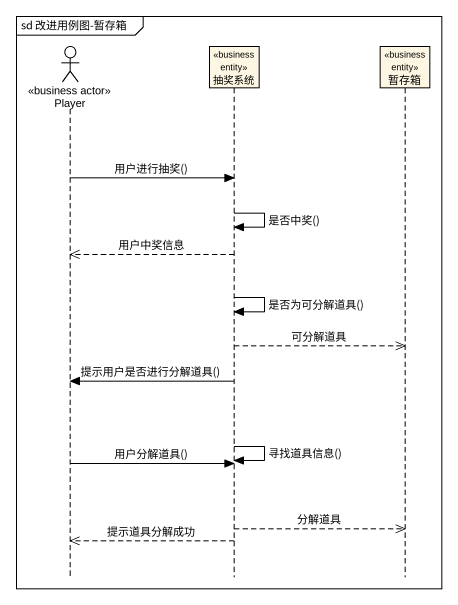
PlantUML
@startuml
mainframe sd 改进用例图-暂存箱
hide footbox
actor Player <<business actor>>
participant 抽奖系统 <<business entity>>
participant 暂存箱 <<business entity>>

Player -> 抽奖系统 : 用户进行抽奖()
抽奖系统 -> 抽奖系统 : 是否中奖()
抽奖系统 -->> Player : 用户中奖信息
抽奖系统 -> 抽奖系统 : 是否为可分解道具()
抽奖系统 -->> 暂存箱 : 可分解道具
抽奖系统 -> Player : 提示用户是否进行分解道具()
抽奖系统 -> 抽奖系统 : 寻找道具信息()
Player -> 抽奖系统 : 用户分解道具()
抽奖系统 -->> 暂存箱 : 分解道具
抽奖系统 -->> Player : 提示道具分解成功
@enduml
